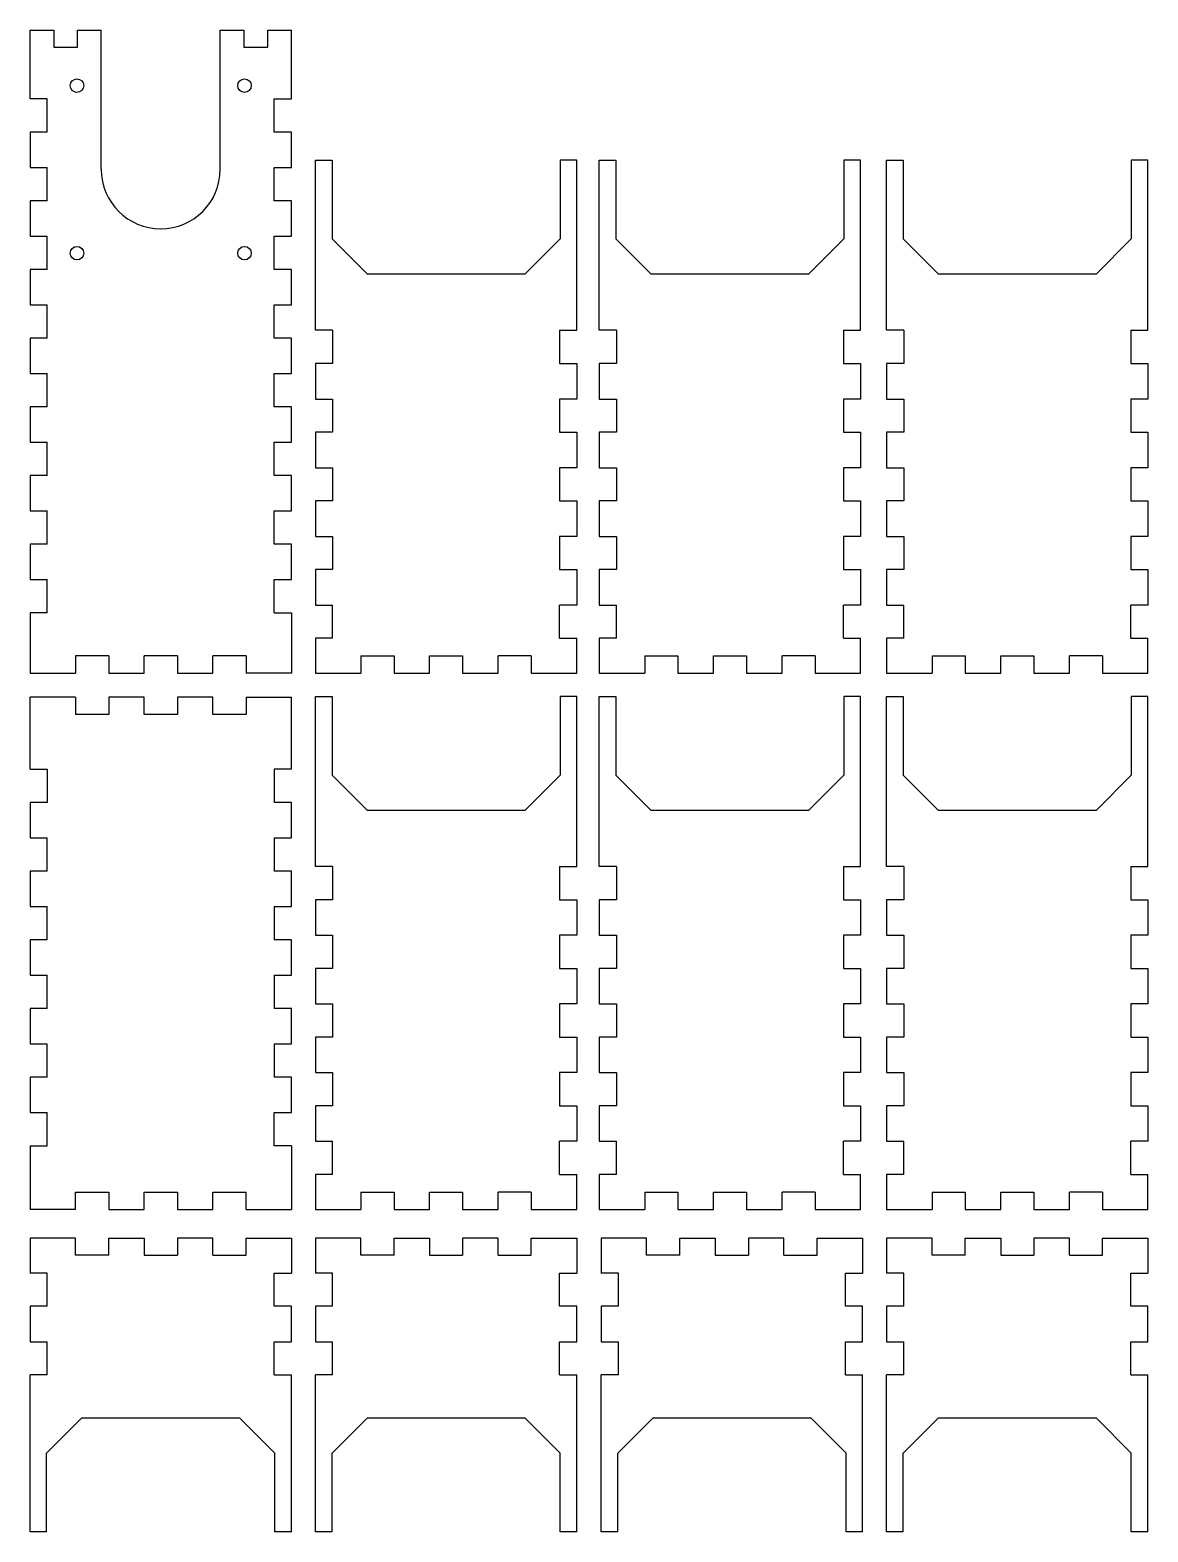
# Model space of a CAD drawing. Header units: millimetres. Extents: x -201 to 2280, y -214 to 290.
# Drawn here: x -96.24 to -88.1, y 275.4 to 286.33 of the extents above; entities that cross this region are included whole.
import ezdxf

# ---------------------------------------------------------------- set-up
doc = ezdxf.new("R2010")
doc.units = ezdxf.units.MM

msp = doc.modelspace()

# ---------------------------------------------------------------- linework, layer by layer
for p, q in [((-96.241, 286.332), (-96.068, 286.332)), ((-96.241, 286.27), (-96.241, 286.332)), ((-96.068, 286.332), (-96.068, 286.207)), ((-95.895, 286.207), (-95.895, 286.332)), ((-95.895, 286.332), (-95.722, 286.332)), ((-95.722, 286.27), (-95.722, 286.332)), ((-94.856, 286.332), (-94.683, 286.332)), ((-94.856, 286.27), (-94.856, 286.332)), ((-94.683, 286.332), (-94.683, 286.207)), ((-94.51, 286.207), (-94.51, 286.332)), ((-94.51, 286.332), (-94.337, 286.332)), ((-94.337, 286.27), (-94.337, 286.332)), ((-96.241, 285.831), (-96.241, 286.27)), ((-96.068, 286.207), (-95.895, 286.207)), ((-95.722, 285.318), (-95.722, 286.27)), ((-94.856, 285.318), (-94.856, 286.27)), ((-94.683, 286.207), (-94.51, 286.207)), ((-94.337, 285.831), (-94.337, 286.27)), ((-96.116, 285.831), (-96.241, 285.831)), ((-96.116, 285.589), (-96.116, 285.831)), ((-94.462, 285.589), (-94.462, 285.831)), ((-94.462, 285.831), (-94.337, 285.831)), ((-96.116, 285.589), (-96.241, 285.589)), ((-96.241, 285.589), (-96.241, 285.331)), ((-94.337, 285.589), (-94.462, 285.589)), ((-94.337, 285.331), (-94.337, 285.589)), ((-96.241, 285.331), (-96.116, 285.331)), ((-96.116, 285.089), (-96.116, 285.331)), ((-94.462, 285.089), (-94.462, 285.331)), ((-94.462, 285.331), (-94.337, 285.331)), ((-94.162, 285.385), (-94.041, 285.385)), ((-94.162, 285.322), (-94.162, 285.385)), ((-94.162, 284.146), (-94.162, 285.322)), ((-94.041, 285.385), (-94.041, 284.811)), ((-92.38, 285.385), (-92.38, 284.811)), ((-92.259, 285.385), (-92.38, 285.385)), ((-92.259, 285.322), (-92.259, 285.385)), ((-92.259, 284.146), (-92.259, 285.322)), ((-92.095, 285.385), (-91.974, 285.385)), ((-92.095, 285.322), (-92.095, 285.385)), ((-92.095, 284.146), (-92.095, 285.322)), ((-91.974, 285.385), (-91.974, 284.811)), ((-90.313, 285.385), (-90.313, 284.811)), ((-90.192, 285.385), (-90.313, 285.385)), ((-90.192, 285.322), (-90.192, 285.385)), ((-90.192, 284.146), (-90.192, 285.322)), ((-90.002, 285.385), (-89.881, 285.385)), ((-90.002, 285.322), (-90.002, 285.385)), ((-90.002, 284.146), (-90.002, 285.322)), ((-89.881, 285.385), (-89.881, 284.811)), ((-88.22, 285.385), (-88.22, 284.811)), ((-88.099, 285.385), (-88.22, 285.385)), ((-88.099, 285.322), (-88.099, 285.385)), ((-88.099, 284.146), (-88.099, 285.322)), ((-96.116, 285.089), (-96.241, 285.089)), ((-96.241, 285.089), (-96.241, 284.831)), ((-94.337, 285.089), (-94.462, 285.089)), ((-94.337, 284.831), (-94.337, 285.089)), ((-96.241, 284.831), (-96.116, 284.831)), ((-96.116, 284.589), (-96.116, 284.831)), ((-94.462, 284.589), (-94.462, 284.831)), ((-94.462, 284.831), (-94.337, 284.831)), ((-94.041, 284.811), (-93.784, 284.554)), ((-92.637, 284.554), (-92.38, 284.811)), ((-91.974, 284.811), (-91.717, 284.554)), ((-90.57, 284.554), (-90.313, 284.811)), ((-89.881, 284.811), (-89.624, 284.554)), ((-88.477, 284.554), (-88.22, 284.811)), ((-96.116, 284.589), (-96.241, 284.589)), ((-96.241, 284.589), (-96.241, 284.331)), ((-94.337, 284.589), (-94.462, 284.589)), ((-94.337, 284.331), (-94.337, 284.589)), ((-92.637, 284.554), (-93.784, 284.554)), ((-90.57, 284.554), (-91.717, 284.554)), ((-88.477, 284.554), (-89.624, 284.554)), ((-96.241, 284.331), (-96.116, 284.331)), ((-96.116, 284.089), (-96.116, 284.331)), ((-94.462, 284.089), (-94.462, 284.331)), ((-94.462, 284.331), (-94.337, 284.331)), ((-94.037, 284.146), (-94.162, 284.146)), ((-94.037, 284.146), (-94.037, 283.904)), ((-92.384, 284.146), (-92.384, 283.904)), ((-92.384, 284.146), (-92.259, 284.146)), ((-91.97, 284.146), (-92.095, 284.146)), ((-91.97, 284.146), (-91.97, 283.904)), ((-90.317, 284.146), (-90.317, 283.904)), ((-90.317, 284.146), (-90.192, 284.146)), ((-89.877, 284.146), (-90.002, 284.146)), ((-89.877, 284.146), (-89.877, 283.904)), ((-88.224, 284.146), (-88.224, 283.904)), ((-88.224, 284.146), (-88.099, 284.146)), ((-96.116, 284.089), (-96.241, 284.089)), ((-96.241, 284.089), (-96.241, 283.831)), ((-94.337, 284.089), (-94.462, 284.089)), ((-94.337, 283.831), (-94.337, 284.089)), ((-94.037, 283.904), (-94.162, 283.904)), ((-94.162, 283.904), (-94.162, 283.646)), ((-92.384, 283.904), (-92.259, 283.904)), ((-92.259, 283.904), (-92.259, 283.646)), ((-91.97, 283.904), (-92.095, 283.904)), ((-92.095, 283.904), (-92.095, 283.646)), ((-90.317, 283.904), (-90.192, 283.904)), ((-90.192, 283.904), (-90.192, 283.646)), ((-89.877, 283.904), (-90.002, 283.904)), ((-90.002, 283.904), (-90.002, 283.646)), ((-88.224, 283.904), (-88.099, 283.904)), ((-88.099, 283.904), (-88.099, 283.646)), ((-96.241, 283.831), (-96.116, 283.831)), ((-96.116, 283.589), (-96.116, 283.831)), ((-94.462, 283.589), (-94.462, 283.831)), ((-94.462, 283.831), (-94.337, 283.831)), ((-96.116, 283.589), (-96.241, 283.589)), ((-96.241, 283.589), (-96.241, 283.331)), ((-94.337, 283.589), (-94.462, 283.589)), ((-94.337, 283.331), (-94.337, 283.589)), ((-94.162, 283.646), (-94.037, 283.646)), ((-94.037, 283.646), (-94.037, 283.404)), ((-92.384, 283.646), (-92.384, 283.404)), ((-92.259, 283.646), (-92.384, 283.646)), ((-92.095, 283.646), (-91.97, 283.646)), ((-91.97, 283.646), (-91.97, 283.404)), ((-90.317, 283.646), (-90.317, 283.404)), ((-90.192, 283.646), (-90.317, 283.646)), ((-90.002, 283.646), (-89.877, 283.646)), ((-89.877, 283.646), (-89.877, 283.404)), ((-88.224, 283.646), (-88.224, 283.404)), ((-88.099, 283.646), (-88.224, 283.646)), ((-94.037, 283.404), (-94.162, 283.404)), ((-94.162, 283.404), (-94.162, 283.146)), ((-92.384, 283.404), (-92.259, 283.404)), ((-92.259, 283.404), (-92.259, 283.146)), ((-91.97, 283.404), (-92.095, 283.404)), ((-92.095, 283.404), (-92.095, 283.146)), ((-90.317, 283.404), (-90.192, 283.404)), ((-90.192, 283.404), (-90.192, 283.146)), ((-89.877, 283.404), (-90.002, 283.404)), ((-90.002, 283.404), (-90.002, 283.146)), ((-88.224, 283.404), (-88.099, 283.404)), ((-88.099, 283.404), (-88.099, 283.146)), ((-96.241, 283.331), (-96.116, 283.331)), ((-96.116, 283.089), (-96.116, 283.331)), ((-94.462, 283.089), (-94.462, 283.331)), ((-94.462, 283.331), (-94.337, 283.331)), ((-94.162, 283.146), (-94.037, 283.146)), ((-94.037, 283.146), (-94.037, 282.904)), ((-92.384, 283.146), (-92.384, 282.904)), ((-92.259, 283.146), (-92.384, 283.146)), ((-92.095, 283.146), (-91.97, 283.146)), ((-91.97, 283.146), (-91.97, 282.904)), ((-90.317, 283.146), (-90.317, 282.904)), ((-90.192, 283.146), (-90.317, 283.146)), ((-90.002, 283.146), (-89.877, 283.146)), ((-89.877, 283.146), (-89.877, 282.904)), ((-88.224, 283.146), (-88.224, 282.904)), ((-88.099, 283.146), (-88.224, 283.146)), ((-96.116, 283.089), (-96.241, 283.089)), ((-96.241, 283.089), (-96.241, 282.831)), ((-94.337, 283.089), (-94.462, 283.089)), ((-94.337, 282.831), (-94.337, 283.089)), ((-96.241, 282.831), (-96.116, 282.831)), ((-96.116, 282.589), (-96.116, 282.831)), ((-94.462, 282.589), (-94.462, 282.831)), ((-94.462, 282.831), (-94.337, 282.831)), ((-94.037, 282.904), (-94.162, 282.904)), ((-94.162, 282.904), (-94.162, 282.646)), ((-92.384, 282.904), (-92.259, 282.904)), ((-92.259, 282.904), (-92.259, 282.646)), ((-91.97, 282.904), (-92.095, 282.904)), ((-92.095, 282.904), (-92.095, 282.646)), ((-90.317, 282.904), (-90.192, 282.904)), ((-90.192, 282.904), (-90.192, 282.646)), ((-89.877, 282.904), (-90.002, 282.904)), ((-90.002, 282.904), (-90.002, 282.646)), ((-88.224, 282.904), (-88.099, 282.904)), ((-88.099, 282.904), (-88.099, 282.646)), ((-96.116, 282.589), (-96.241, 282.589)), ((-96.241, 282.589), (-96.241, 282.331)), ((-94.337, 282.589), (-94.462, 282.589)), ((-94.337, 282.331), (-94.337, 282.589)), ((-94.162, 282.646), (-94.037, 282.646)), ((-94.037, 282.646), (-94.037, 282.404)), ((-92.384, 282.646), (-92.384, 282.404)), ((-92.259, 282.646), (-92.384, 282.646)), ((-92.095, 282.646), (-91.97, 282.646)), ((-91.97, 282.646), (-91.97, 282.404)), ((-90.317, 282.646), (-90.317, 282.404)), ((-90.192, 282.646), (-90.317, 282.646)), ((-90.002, 282.646), (-89.877, 282.646)), ((-89.877, 282.646), (-89.877, 282.404)), ((-88.224, 282.646), (-88.224, 282.404)), ((-88.099, 282.646), (-88.224, 282.646)), ((-94.037, 282.404), (-94.162, 282.404)), ((-94.162, 282.404), (-94.162, 282.146)), ((-92.384, 282.404), (-92.259, 282.404)), ((-92.259, 282.404), (-92.259, 282.146)), ((-91.97, 282.404), (-92.095, 282.404)), ((-92.095, 282.404), (-92.095, 282.146)), ((-90.317, 282.404), (-90.192, 282.404)), ((-90.192, 282.404), (-90.192, 282.146)), ((-89.877, 282.404), (-90.002, 282.404)), ((-90.002, 282.404), (-90.002, 282.146)), ((-88.224, 282.404), (-88.099, 282.404)), ((-88.099, 282.404), (-88.099, 282.146)), ((-96.241, 282.331), (-96.116, 282.331)), ((-96.116, 282.089), (-96.116, 282.331)), ((-94.462, 282.089), (-94.462, 282.331)), ((-94.462, 282.331), (-94.337, 282.331)), ((-94.162, 282.146), (-94.037, 282.146)), ((-94.037, 281.904), (-94.037, 282.146)), ((-92.384, 281.904), (-92.384, 282.146)), ((-92.259, 282.146), (-92.384, 282.146)), ((-92.095, 282.146), (-91.97, 282.146)), ((-91.97, 281.904), (-91.97, 282.146)), ((-90.317, 281.904), (-90.317, 282.146)), ((-90.192, 282.146), (-90.317, 282.146)), ((-90.002, 282.146), (-89.877, 282.146)), ((-89.877, 281.904), (-89.877, 282.146)), ((-88.224, 281.904), (-88.224, 282.146)), ((-88.099, 282.146), (-88.224, 282.146)), ((-96.116, 282.089), (-96.241, 282.089)), ((-96.241, 282.089), (-96.241, 281.65)), ((-94.462, 282.089), (-94.337, 282.089)), ((-94.337, 282.089), (-94.337, 281.65)), ((-94.037, 281.904), (-94.162, 281.904)), ((-94.162, 281.904), (-94.162, 281.65)), ((-92.384, 281.904), (-92.259, 281.904)), ((-92.259, 281.65), (-92.259, 281.904)), ((-91.97, 281.904), (-92.095, 281.904)), ((-92.095, 281.904), (-92.095, 281.65)), ((-90.317, 281.904), (-90.192, 281.904)), ((-90.192, 281.65), (-90.192, 281.904)), ((-89.877, 281.904), (-90.002, 281.904)), ((-90.002, 281.904), (-90.002, 281.65)), ((-88.224, 281.904), (-88.099, 281.904)), ((-88.099, 281.65), (-88.099, 281.904)), ((-95.668, 281.775), (-95.91, 281.775)), ((-95.91, 281.775), (-95.91, 281.65)), ((-95.668, 281.775), (-95.668, 281.65)), ((-95.168, 281.775), (-95.41, 281.775)), ((-95.41, 281.65), (-95.41, 281.775)), ((-95.168, 281.775), (-95.168, 281.65)), ((-94.668, 281.775), (-94.91, 281.775)), ((-94.91, 281.65), (-94.91, 281.775)), ((-94.668, 281.775), (-94.668, 281.65)), ((-93.832, 281.775), (-93.59, 281.775)), ((-93.832, 281.775), (-93.832, 281.65)), ((-93.59, 281.775), (-93.59, 281.65)), ((-93.332, 281.775), (-93.09, 281.775)), ((-93.332, 281.65), (-93.332, 281.775)), ((-93.09, 281.775), (-93.09, 281.65)), ((-92.59, 281.775), (-92.832, 281.775)), ((-92.832, 281.65), (-92.832, 281.775)), ((-92.59, 281.775), (-92.59, 281.65)), ((-91.764, 281.775), (-91.522, 281.775)), ((-91.764, 281.775), (-91.764, 281.65)), ((-91.522, 281.775), (-91.522, 281.65)), ((-91.264, 281.775), (-91.022, 281.775)), ((-91.264, 281.65), (-91.264, 281.775)), ((-91.022, 281.775), (-91.022, 281.65)), ((-90.522, 281.775), (-90.764, 281.775)), ((-90.764, 281.65), (-90.764, 281.775)), ((-90.522, 281.775), (-90.522, 281.65)), ((-89.671, 281.775), (-89.429, 281.775)), ((-89.671, 281.775), (-89.671, 281.65)), ((-89.429, 281.775), (-89.429, 281.65)), ((-89.171, 281.775), (-88.929, 281.775)), ((-89.171, 281.65), (-89.171, 281.775)), ((-88.929, 281.775), (-88.929, 281.65)), ((-88.429, 281.775), (-88.671, 281.775)), ((-88.671, 281.65), (-88.671, 281.775)), ((-88.429, 281.775), (-88.429, 281.65)), ((-96.241, 281.65), (-95.91, 281.65)), ((-95.668, 281.65), (-95.41, 281.65)), ((-95.168, 281.65), (-94.91, 281.65)), ((-94.337, 281.65), (-94.668, 281.65)), ((-94.162, 281.65), (-93.832, 281.65)), ((-93.59, 281.65), (-93.332, 281.65)), ((-93.09, 281.65), (-92.832, 281.65)), ((-92.59, 281.65), (-92.259, 281.65)), ((-92.095, 281.65), (-91.764, 281.65)), ((-91.522, 281.65), (-91.264, 281.65)), ((-91.022, 281.65), (-90.764, 281.65)), ((-90.522, 281.65), (-90.192, 281.65)), ((-90.002, 281.65), (-89.671, 281.65)), ((-89.429, 281.65), (-89.171, 281.65)), ((-88.929, 281.65), (-88.671, 281.65)), ((-88.429, 281.65), (-88.099, 281.65)), ((-95.91, 281.475), (-96.241, 281.475)), ((-96.241, 281.413), (-96.241, 281.475)), ((-96.241, 280.95), (-96.241, 281.413)), ((-95.91, 281.475), (-95.91, 281.35)), ((-95.41, 281.475), (-95.668, 281.475)), ((-95.668, 281.475), (-95.668, 281.35)), ((-95.41, 281.35), (-95.41, 281.475)), ((-94.91, 281.475), (-95.168, 281.475)), ((-95.168, 281.475), (-95.168, 281.35)), ((-94.91, 281.35), (-94.91, 281.475)), ((-94.668, 281.475), (-94.668, 281.35)), ((-94.668, 281.475), (-94.337, 281.475)), ((-94.337, 281.413), (-94.337, 281.475)), ((-94.337, 280.95), (-94.337, 281.413)), ((-94.162, 281.479), (-94.041, 281.479)), ((-94.162, 281.417), (-94.162, 281.479)), ((-94.162, 280.241), (-94.162, 281.417)), ((-94.041, 281.479), (-94.041, 280.906)), ((-92.38, 281.479), (-92.38, 280.906)), ((-92.259, 281.479), (-92.38, 281.479)), ((-92.259, 281.417), (-92.259, 281.479)), ((-92.259, 280.241), (-92.259, 281.417)), ((-92.095, 281.479), (-91.974, 281.479)), ((-92.095, 281.417), (-92.095, 281.479)), ((-92.095, 280.241), (-92.095, 281.417)), ((-91.974, 281.479), (-91.974, 280.906)), ((-90.313, 281.479), (-90.313, 280.906)), ((-90.192, 281.479), (-90.313, 281.479)), ((-90.192, 281.417), (-90.192, 281.479)), ((-90.192, 280.241), (-90.192, 281.417)), ((-90.002, 281.479), (-89.881, 281.479)), ((-90.002, 281.417), (-90.002, 281.479)), ((-90.002, 280.241), (-90.002, 281.417)), ((-89.881, 281.479), (-89.881, 280.906)), ((-88.22, 281.479), (-88.22, 280.906)), ((-88.099, 281.479), (-88.22, 281.479)), ((-88.099, 281.417), (-88.099, 281.479)), ((-88.099, 280.241), (-88.099, 281.417)), ((-95.668, 281.35), (-95.91, 281.35)), ((-95.168, 281.35), (-95.41, 281.35)), ((-94.668, 281.35), (-94.91, 281.35)), ((-96.241, 280.95), (-96.116, 280.95)), ((-96.116, 280.95), (-96.116, 280.708)), ((-94.462, 280.95), (-94.462, 280.708)), ((-94.337, 280.95), (-94.462, 280.95)), ((-94.041, 280.906), (-93.784, 280.649)), ((-92.637, 280.649), (-92.38, 280.906)), ((-91.974, 280.906), (-91.717, 280.649)), ((-90.57, 280.649), (-90.313, 280.906)), ((-89.881, 280.906), (-89.624, 280.649)), ((-88.477, 280.649), (-88.22, 280.906)), ((-96.116, 280.708), (-96.241, 280.708)), ((-96.241, 280.708), (-96.241, 280.45)), ((-94.337, 280.708), (-94.462, 280.708)), ((-94.337, 280.45), (-94.337, 280.708)), ((-92.637, 280.649), (-93.784, 280.649)), ((-90.57, 280.649), (-91.717, 280.649)), ((-88.477, 280.649), (-89.624, 280.649)), ((-96.241, 280.45), (-96.116, 280.45)), ((-96.116, 280.208), (-96.116, 280.45)), ((-94.462, 280.45), (-94.337, 280.45)), ((-94.462, 280.45), (-94.462, 280.208)), ((-96.116, 280.208), (-96.241, 280.208)), ((-96.241, 280.208), (-96.241, 279.95)), ((-94.337, 280.208), (-94.462, 280.208)), ((-94.337, 279.95), (-94.337, 280.208)), ((-94.037, 280.241), (-94.162, 280.241)), ((-94.037, 280.241), (-94.037, 279.999)), ((-92.384, 280.241), (-92.384, 279.999)), ((-92.384, 280.241), (-92.259, 280.241)), ((-91.97, 280.241), (-92.095, 280.241)), ((-91.97, 280.241), (-91.97, 279.999)), ((-90.317, 280.241), (-90.317, 279.999)), ((-90.317, 280.241), (-90.192, 280.241)), ((-89.877, 280.241), (-90.002, 280.241)), ((-89.877, 280.241), (-89.877, 279.999)), ((-88.224, 280.241), (-88.224, 279.999)), ((-88.224, 280.241), (-88.099, 280.241)), ((-94.037, 279.999), (-94.162, 279.999)), ((-94.162, 279.999), (-94.162, 279.741)), ((-92.384, 279.999), (-92.259, 279.999)), ((-92.259, 279.999), (-92.259, 279.741)), ((-91.97, 279.999), (-92.095, 279.999)), ((-92.095, 279.999), (-92.095, 279.741)), ((-90.317, 279.999), (-90.192, 279.999)), ((-90.192, 279.999), (-90.192, 279.741)), ((-89.877, 279.999), (-90.002, 279.999)), ((-90.002, 279.999), (-90.002, 279.741)), ((-88.224, 279.999), (-88.099, 279.999)), ((-88.099, 279.999), (-88.099, 279.741)), ((-96.241, 279.95), (-96.116, 279.95)), ((-96.116, 279.708), (-96.116, 279.95)), ((-94.462, 279.95), (-94.337, 279.95)), ((-94.462, 279.95), (-94.462, 279.708)), ((-94.162, 279.741), (-94.037, 279.741)), ((-94.037, 279.741), (-94.037, 279.499)), ((-92.384, 279.741), (-92.384, 279.499)), ((-92.259, 279.741), (-92.384, 279.741)), ((-92.095, 279.741), (-91.97, 279.741)), ((-91.97, 279.741), (-91.97, 279.499)), ((-90.317, 279.741), (-90.317, 279.499)), ((-90.192, 279.741), (-90.317, 279.741)), ((-90.002, 279.741), (-89.877, 279.741)), ((-89.877, 279.741), (-89.877, 279.499)), ((-88.224, 279.741), (-88.224, 279.499)), ((-88.099, 279.741), (-88.224, 279.741)), ((-96.116, 279.708), (-96.241, 279.708)), ((-96.241, 279.708), (-96.241, 279.45)), ((-94.337, 279.708), (-94.462, 279.708)), ((-94.337, 279.45), (-94.337, 279.708)), ((-96.241, 279.45), (-96.116, 279.45)), ((-96.116, 279.208), (-96.116, 279.45)), ((-94.462, 279.45), (-94.337, 279.45)), ((-94.462, 279.45), (-94.462, 279.208)), ((-94.037, 279.499), (-94.162, 279.499)), ((-94.162, 279.499), (-94.162, 279.241)), ((-92.384, 279.499), (-92.259, 279.499)), ((-92.259, 279.499), (-92.259, 279.241)), ((-91.97, 279.499), (-92.095, 279.499)), ((-92.095, 279.499), (-92.095, 279.241)), ((-90.317, 279.499), (-90.192, 279.499)), ((-90.192, 279.499), (-90.192, 279.241)), ((-89.877, 279.499), (-90.002, 279.499)), ((-90.002, 279.499), (-90.002, 279.241)), ((-88.224, 279.499), (-88.099, 279.499)), ((-88.099, 279.499), (-88.099, 279.241)), ((-96.116, 279.208), (-96.241, 279.208)), ((-96.241, 279.208), (-96.241, 278.95)), ((-94.337, 279.208), (-94.462, 279.208)), ((-94.337, 278.95), (-94.337, 279.208)), ((-94.162, 279.241), (-94.037, 279.241)), ((-94.037, 279.241), (-94.037, 278.999)), ((-92.384, 279.241), (-92.384, 278.999)), ((-92.259, 279.241), (-92.384, 279.241)), ((-92.095, 279.241), (-91.97, 279.241)), ((-91.97, 279.241), (-91.97, 278.999)), ((-90.317, 279.241), (-90.317, 278.999)), ((-90.192, 279.241), (-90.317, 279.241)), ((-90.002, 279.241), (-89.877, 279.241)), ((-89.877, 279.241), (-89.877, 278.999)), ((-88.224, 279.241), (-88.224, 278.999)), ((-88.099, 279.241), (-88.224, 279.241)), ((-94.037, 278.999), (-94.162, 278.999)), ((-94.162, 278.999), (-94.162, 278.741)), ((-92.384, 278.999), (-92.259, 278.999)), ((-92.259, 278.999), (-92.259, 278.741)), ((-91.97, 278.999), (-92.095, 278.999)), ((-92.095, 278.999), (-92.095, 278.741)), ((-90.317, 278.999), (-90.192, 278.999)), ((-90.192, 278.999), (-90.192, 278.741)), ((-89.877, 278.999), (-90.002, 278.999)), ((-90.002, 278.999), (-90.002, 278.741)), ((-88.224, 278.999), (-88.099, 278.999)), ((-88.099, 278.999), (-88.099, 278.741)), ((-96.241, 278.95), (-96.116, 278.95)), ((-96.116, 278.708), (-96.116, 278.95)), ((-94.462, 278.95), (-94.337, 278.95)), ((-94.462, 278.95), (-94.462, 278.708)), ((-96.116, 278.708), (-96.241, 278.708)), ((-96.241, 278.708), (-96.241, 278.45)), ((-94.337, 278.708), (-94.462, 278.708)), ((-94.337, 278.45), (-94.337, 278.708)), ((-94.162, 278.741), (-94.037, 278.741)), ((-94.037, 278.741), (-94.037, 278.499)), ((-92.384, 278.741), (-92.384, 278.499)), ((-92.259, 278.741), (-92.384, 278.741)), ((-92.095, 278.741), (-91.97, 278.741)), ((-91.97, 278.741), (-91.97, 278.499)), ((-90.317, 278.741), (-90.317, 278.499)), ((-90.192, 278.741), (-90.317, 278.741)), ((-90.002, 278.741), (-89.877, 278.741)), ((-89.877, 278.741), (-89.877, 278.499)), ((-88.224, 278.741), (-88.224, 278.499)), ((-88.099, 278.741), (-88.224, 278.741)), ((-96.241, 278.45), (-96.116, 278.45)), ((-96.116, 278.208), (-96.116, 278.45)), ((-94.462, 278.45), (-94.337, 278.45)), ((-94.462, 278.208), (-94.462, 278.45)), ((-94.037, 278.499), (-94.162, 278.499)), ((-94.162, 278.499), (-94.162, 278.241)), ((-92.384, 278.499), (-92.259, 278.499)), ((-92.259, 278.499), (-92.259, 278.241)), ((-91.97, 278.499), (-92.095, 278.499)), ((-92.095, 278.499), (-92.095, 278.241)), ((-90.317, 278.499), (-90.192, 278.499)), ((-90.192, 278.499), (-90.192, 278.241)), ((-89.877, 278.499), (-90.002, 278.499)), ((-90.002, 278.499), (-90.002, 278.241)), ((-88.224, 278.499), (-88.099, 278.499)), ((-88.099, 278.499), (-88.099, 278.241)), ((-96.241, 278.208), (-96.116, 278.208)), ((-96.241, 278.208), (-96.241, 277.745)), ((-94.337, 278.208), (-94.462, 278.208)), ((-94.337, 278.208), (-94.337, 277.745)), ((-94.162, 278.241), (-94.037, 278.241)), ((-94.037, 277.999), (-94.037, 278.241)), ((-92.384, 277.999), (-92.384, 278.241)), ((-92.259, 278.241), (-92.384, 278.241)), ((-92.095, 278.241), (-91.97, 278.241)), ((-91.97, 277.999), (-91.97, 278.241)), ((-90.317, 277.999), (-90.317, 278.241)), ((-90.192, 278.241), (-90.317, 278.241)), ((-90.002, 278.241), (-89.877, 278.241)), ((-89.877, 277.999), (-89.877, 278.241)), ((-88.224, 277.999), (-88.224, 278.241)), ((-88.099, 278.241), (-88.224, 278.241)), ((-94.037, 277.999), (-94.162, 277.999)), ((-94.162, 277.999), (-94.162, 277.745)), ((-92.384, 277.999), (-92.259, 277.999)), ((-92.259, 277.745), (-92.259, 277.999)), ((-91.97, 277.999), (-92.095, 277.999)), ((-92.095, 277.999), (-92.095, 277.745)), ((-90.317, 277.999), (-90.192, 277.999)), ((-90.192, 277.745), (-90.192, 277.999)), ((-89.877, 277.999), (-90.002, 277.999)), ((-90.002, 277.999), (-90.002, 277.745)), ((-88.224, 277.999), (-88.099, 277.999)), ((-88.099, 277.745), (-88.099, 277.999)), ((-95.91, 277.745), (-95.91, 277.87)), ((-95.91, 277.87), (-95.668, 277.87)), ((-95.668, 277.87), (-95.668, 277.745)), ((-95.41, 277.745), (-95.41, 277.87)), ((-95.41, 277.87), (-95.168, 277.87)), ((-95.168, 277.87), (-95.168, 277.745)), ((-94.91, 277.745), (-94.91, 277.87)), ((-94.91, 277.87), (-94.668, 277.87)), ((-94.668, 277.745), (-94.668, 277.87)), ((-93.832, 277.87), (-93.59, 277.87)), ((-93.832, 277.87), (-93.832, 277.745)), ((-93.59, 277.87), (-93.59, 277.745)), ((-93.332, 277.87), (-93.09, 277.87)), ((-93.332, 277.745), (-93.332, 277.87)), ((-93.09, 277.87), (-93.09, 277.745)), ((-92.59, 277.87), (-92.832, 277.87)), ((-92.832, 277.745), (-92.832, 277.87)), ((-92.59, 277.87), (-92.59, 277.745)), ((-91.764, 277.87), (-91.522, 277.87)), ((-91.764, 277.87), (-91.764, 277.745)), ((-91.522, 277.87), (-91.522, 277.745)), ((-91.264, 277.87), (-91.022, 277.87)), ((-91.264, 277.745), (-91.264, 277.87)), ((-91.022, 277.87), (-91.022, 277.745)), ((-90.522, 277.87), (-90.764, 277.87)), ((-90.764, 277.745), (-90.764, 277.87)), ((-90.522, 277.87), (-90.522, 277.745)), ((-89.671, 277.87), (-89.429, 277.87)), ((-89.671, 277.87), (-89.671, 277.745)), ((-89.429, 277.87), (-89.429, 277.745)), ((-89.171, 277.87), (-88.929, 277.87)), ((-89.171, 277.745), (-89.171, 277.87)), ((-88.929, 277.87), (-88.929, 277.745)), ((-88.429, 277.87), (-88.671, 277.87)), ((-88.671, 277.745), (-88.671, 277.87)), ((-88.429, 277.87), (-88.429, 277.745)), ((-95.91, 277.745), (-96.241, 277.745)), ((-95.668, 277.745), (-95.41, 277.745)), ((-95.168, 277.745), (-94.91, 277.745)), ((-94.668, 277.745), (-94.337, 277.745)), ((-94.162, 277.745), (-93.832, 277.745)), ((-93.59, 277.745), (-93.332, 277.745)), ((-93.09, 277.745), (-92.832, 277.745)), ((-92.59, 277.745), (-92.259, 277.745)), ((-92.095, 277.745), (-91.764, 277.745)), ((-91.522, 277.745), (-91.264, 277.745)), ((-91.022, 277.745), (-90.764, 277.745)), ((-90.522, 277.745), (-90.192, 277.745)), ((-90.002, 277.745), (-89.671, 277.745)), ((-89.429, 277.745), (-89.171, 277.745)), ((-88.929, 277.745), (-88.671, 277.745)), ((-88.429, 277.745), (-88.099, 277.745)), ((-95.91, 277.536), (-96.241, 277.536)), ((-96.241, 277.536), (-96.241, 277.282)), ((-95.91, 277.411), (-95.91, 277.536)), ((-95.668, 277.411), (-95.668, 277.536)), ((-95.668, 277.536), (-95.41, 277.536)), ((-95.41, 277.536), (-95.41, 277.411)), ((-94.91, 277.536), (-95.168, 277.536)), ((-95.168, 277.536), (-95.168, 277.411)), ((-94.91, 277.411), (-94.91, 277.536)), ((-94.668, 277.411), (-94.668, 277.536)), ((-94.668, 277.536), (-94.337, 277.536)), ((-94.337, 277.536), (-94.337, 277.282)), ((-93.832, 277.536), (-94.162, 277.536)), ((-94.162, 277.536), (-94.162, 277.282)), ((-93.832, 277.411), (-93.832, 277.536)), ((-93.59, 277.411), (-93.59, 277.536)), ((-93.59, 277.536), (-93.332, 277.536)), ((-93.332, 277.536), (-93.332, 277.411)), ((-92.832, 277.536), (-93.09, 277.536)), ((-93.09, 277.536), (-93.09, 277.411)), ((-92.832, 277.411), (-92.832, 277.536)), ((-92.59, 277.411), (-92.59, 277.536)), ((-92.59, 277.536), (-92.259, 277.536)), ((-92.259, 277.536), (-92.259, 277.282)), ((-91.75, 277.536), (-92.081, 277.536)), ((-92.081, 277.536), (-92.081, 277.282)), ((-91.75, 277.411), (-91.75, 277.536)), ((-91.508, 277.411), (-91.508, 277.536)), ((-91.508, 277.536), (-91.25, 277.536)), ((-91.25, 277.536), (-91.25, 277.411)), ((-90.75, 277.536), (-91.008, 277.536)), ((-91.008, 277.536), (-91.008, 277.411)), ((-90.75, 277.411), (-90.75, 277.536)), ((-90.508, 277.411), (-90.508, 277.536)), ((-90.508, 277.536), (-90.177, 277.536)), ((-90.177, 277.536), (-90.177, 277.282)), ((-89.671, 277.536), (-90.002, 277.536)), ((-90.002, 277.536), (-90.002, 277.282)), ((-89.671, 277.411), (-89.671, 277.536)), ((-89.429, 277.411), (-89.429, 277.536)), ((-89.429, 277.536), (-89.171, 277.536)), ((-89.171, 277.536), (-89.171, 277.411)), ((-88.671, 277.536), (-88.929, 277.536)), ((-88.929, 277.536), (-88.929, 277.411)), ((-88.671, 277.411), (-88.671, 277.536)), ((-88.429, 277.411), (-88.429, 277.536)), ((-88.429, 277.536), (-88.099, 277.536)), ((-88.099, 277.536), (-88.099, 277.282)), ((-95.668, 277.411), (-95.91, 277.411)), ((-95.41, 277.411), (-95.168, 277.411)), ((-94.91, 277.411), (-94.668, 277.411)), ((-93.59, 277.411), (-93.832, 277.411)), ((-93.332, 277.411), (-93.09, 277.411)), ((-92.832, 277.411), (-92.59, 277.411)), ((-91.508, 277.411), (-91.75, 277.411)), ((-91.25, 277.411), (-91.008, 277.411)), ((-90.75, 277.411), (-90.508, 277.411)), ((-89.429, 277.411), (-89.671, 277.411)), ((-89.171, 277.411), (-88.929, 277.411)), ((-88.671, 277.411), (-88.429, 277.411)), ((-96.116, 277.282), (-96.241, 277.282)), ((-96.116, 277.04), (-96.116, 277.282)), ((-94.462, 277.04), (-94.462, 277.282)), ((-94.462, 277.282), (-94.337, 277.282)), ((-94.037, 277.282), (-94.162, 277.282)), ((-94.037, 277.04), (-94.037, 277.282)), ((-92.384, 277.04), (-92.384, 277.282)), ((-92.384, 277.282), (-92.259, 277.282)), ((-91.956, 277.282), (-92.081, 277.282)), ((-91.956, 277.04), (-91.956, 277.282)), ((-90.302, 277.04), (-90.302, 277.282)), ((-90.302, 277.282), (-90.177, 277.282)), ((-89.877, 277.282), (-90.002, 277.282)), ((-89.877, 277.04), (-89.877, 277.282)), ((-88.224, 277.04), (-88.224, 277.282)), ((-88.224, 277.282), (-88.099, 277.282)), ((-96.116, 277.04), (-96.241, 277.04)), ((-96.241, 277.04), (-96.241, 276.782)), ((-94.337, 277.04), (-94.462, 277.04)), ((-94.337, 276.782), (-94.337, 277.04)), ((-94.037, 277.04), (-94.162, 277.04)), ((-94.162, 277.04), (-94.162, 276.782)), ((-92.259, 277.04), (-92.384, 277.04)), ((-92.259, 276.782), (-92.259, 277.04)), ((-91.956, 277.04), (-92.081, 277.04)), ((-92.081, 277.04), (-92.081, 276.782)), ((-90.177, 277.04), (-90.302, 277.04)), ((-90.177, 276.782), (-90.177, 277.04)), ((-89.877, 277.04), (-90.002, 277.04)), ((-90.002, 277.04), (-90.002, 276.782)), ((-88.099, 277.04), (-88.224, 277.04)), ((-88.099, 276.782), (-88.099, 277.04)), ((-96.241, 276.782), (-96.116, 276.782)), ((-96.116, 276.54), (-96.116, 276.782)), ((-94.462, 276.54), (-94.462, 276.782)), ((-94.462, 276.782), (-94.337, 276.782)), ((-94.162, 276.782), (-94.037, 276.782)), ((-94.037, 276.54), (-94.037, 276.782)), ((-92.384, 276.54), (-92.384, 276.782)), ((-92.384, 276.782), (-92.259, 276.782)), ((-92.081, 276.782), (-91.956, 276.782)), ((-91.956, 276.54), (-91.956, 276.782)), ((-90.302, 276.54), (-90.302, 276.782)), ((-90.302, 276.782), (-90.177, 276.782)), ((-90.002, 276.782), (-89.877, 276.782)), ((-89.877, 276.54), (-89.877, 276.782)), ((-88.224, 276.54), (-88.224, 276.782)), ((-88.224, 276.782), (-88.099, 276.782)), ((-96.116, 276.54), (-96.241, 276.54)), ((-96.241, 275.459), (-96.241, 276.54)), ((-94.462, 276.54), (-94.337, 276.54)), ((-94.337, 275.459), (-94.337, 276.54)), ((-94.037, 276.54), (-94.162, 276.54)), ((-94.162, 275.459), (-94.162, 276.54)), ((-92.384, 276.54), (-92.259, 276.54)), ((-92.259, 275.459), (-92.259, 276.54)), ((-91.956, 276.54), (-92.081, 276.54)), ((-92.081, 275.459), (-92.081, 276.54)), ((-90.302, 276.54), (-90.177, 276.54)), ((-90.177, 275.459), (-90.177, 276.54)), ((-89.877, 276.54), (-90.002, 276.54)), ((-90.002, 275.459), (-90.002, 276.54)), ((-88.224, 276.54), (-88.099, 276.54)), ((-88.099, 275.459), (-88.099, 276.54)), ((-96.12, 275.97), (-95.863, 276.228)), ((-95.863, 276.228), (-94.716, 276.228)), ((-94.716, 276.228), (-94.458, 275.97)), ((-94.041, 275.97), (-93.784, 276.228)), ((-93.784, 276.228), (-92.637, 276.228)), ((-92.637, 276.228), (-92.38, 275.97)), ((-91.96, 275.97), (-91.702, 276.228)), ((-91.702, 276.228), (-90.555, 276.228)), ((-90.555, 276.228), (-90.298, 275.97)), ((-89.881, 275.97), (-89.624, 276.228)), ((-89.624, 276.228), (-88.477, 276.228)), ((-88.477, 276.228), (-88.22, 275.97)), ((-96.12, 275.397), (-96.12, 275.97)), ((-94.458, 275.397), (-94.458, 275.97)), ((-94.041, 275.397), (-94.041, 275.97)), ((-92.38, 275.397), (-92.38, 275.97)), ((-91.96, 275.397), (-91.96, 275.97)), ((-90.298, 275.397), (-90.298, 275.97)), ((-89.881, 275.397), (-89.881, 275.97)), ((-88.22, 275.397), (-88.22, 275.97)), ((-96.241, 275.397), (-96.241, 275.459)), ((-96.12, 275.397), (-96.241, 275.397)), ((-94.337, 275.397), (-94.458, 275.397)), ((-94.337, 275.397), (-94.337, 275.459)), ((-94.162, 275.397), (-94.162, 275.459)), ((-94.041, 275.397), (-94.162, 275.397)), ((-92.259, 275.397), (-92.38, 275.397)), ((-92.259, 275.397), (-92.259, 275.459)), ((-92.081, 275.397), (-92.081, 275.459)), ((-91.96, 275.397), (-92.081, 275.397)), ((-90.177, 275.397), (-90.298, 275.397)), ((-90.177, 275.397), (-90.177, 275.459)), ((-90.002, 275.397), (-90.002, 275.459)), ((-89.881, 275.397), (-90.002, 275.397)), ((-88.099, 275.397), (-88.22, 275.397)), ((-88.099, 275.397), (-88.099, 275.459))]:
    msp.add_line(p, q)
for centre in [(-95.899, 285.928), (-94.679, 285.928), (-95.899, 284.708), (-94.679, 284.708)]:
    msp.add_circle(centre, 0.0492)
msp.add_arc((-95.289, 285.318), 0.433, 180, 0)

doc.saveas('drawing.dxf')
